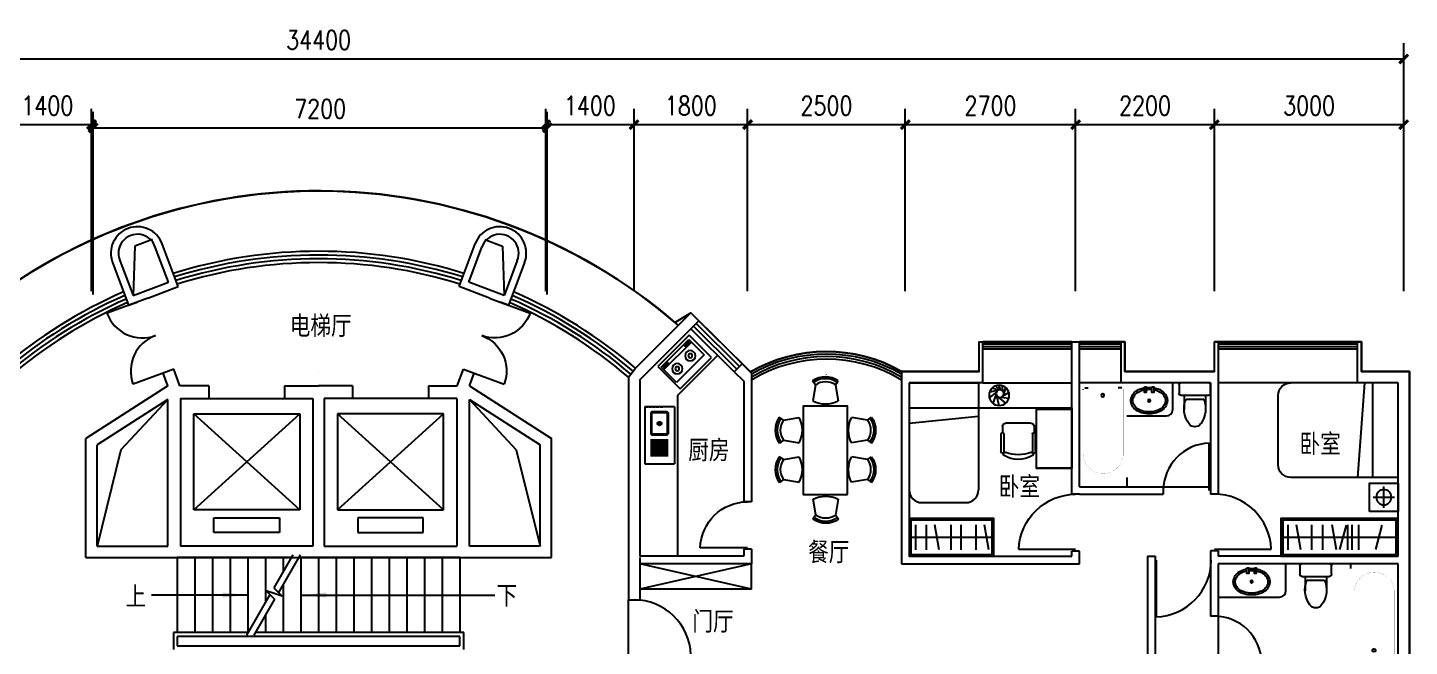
# Model space of a CAD drawing. Header units: millimetres. Extents: x 1064 to 41394, y 719 to 38162.
# Drawn here: x 19189 to 41091, y 28357 to 38162 of the extents above; entities that cross this region are included whole.
import ezdxf
from ezdxf.enums import TextEntityAlignment as Align

# ---------------------------------------------------------------- set-up
doc = ezdxf.new("R2010")
doc.units = ezdxf.units.MM
doc.linetypes.add('HIDDEN', pattern=[0.375, 0.25, -0.125])
for name, color, linetype in [('GROUND', 2, 'Continuous'), ('JJ', 6, 'Continuous'), ('PUB_DIM', 3, 'Continuous'), ('STAIR', 2, 'Continuous'), ('TEXT', 7, 'Continuous'), ('TOILET', 7, 'Continuous'), ('WALL', 4, 'Continuous'), ('WC', 10, 'Continuous'), ('WINDOW', 5, 'Continuous'), ('WINDOW_TEXT', 7, 'Continuous'), ('轮廓线', 240, 'Continuous')]:
    doc.layers.add(name, color=color, linetype=linetype)
doc.styles.add('-黑体', font='simhei.ttf')
doc.styles.add('DIM_FONT', font='SIMPLEX.shx', dxfattribs={"width": 0.8})
doc.styles.add('SIMPLEX', font='SIMPLEX.SHX')
doc.styles.get("Standard").update_dxf_attribs({"font": 'arial.ttf'})
doc.dimstyles.new('DIMN', dxfattribs={"dimtxt": 300, "dimasz": 1, "dimexe": 250, "dimexo": 300, "dimgap": 150, "dimtad": 1, "dimdec": 0, "dimdsep": 46, "dimtxsty": 'DIM_FONT', "dimblk": '_DIMX', "dimblk1": 'ARCHTICK', "dimblk2": 'ARCHTICK', "dimcen": 0.1, "dimclrt": 7, "dimadec": 0, "dimazin": 0, "dimtfac": 1, "dimtdec": 0, "dimtix": 1, "dimtmove": 2, "dimatfit": 3, "dimldrblk": '_DIMX', "dimfxl": 1, "dimtolj": 1, "dimtzin": 0, "dimarcsym": 0})

# ---------------------------------------------------------------- blocks, each defined once
blk = doc.blocks.new('_ARCHTICK')
at = {"color": 0, "linetype": 'ByBlock', "const_width": 0.15}
blk.add_lwpolyline([(-0.5, -0.5), (0.5, 0.5)], dxfattribs=at)
blk = doc.blocks.new('_DIMX')
at = {"const_width": 50}
blk.add_lwpolyline([(-70, -70), (70, 70)], dxfattribs=at)
blk = doc.blocks.new('M_A3PTU')
for p, q in [((-0.5, 0), (-0.499, -0.498)), ((0.5, 0), (0.499, -0.498))]:
    blk.add_line(p, q)
for centre, start, end in [((-0.498, -0.001), 269.885, 0.0763), ((0.498, -0.001), 179.9237, 270.115)]:
    blk.add_arc(centre, 0.498, start, end)
blk = doc.blocks.new('_ARROW')
blk.add_solid([(0, 0), (-1, 0.1), (-1, -0.1)])
blk = doc.blocks.new('_C5HQH')
at = {"layer": 'JJ'}
for p, q in [((0, 1096), (1700, 1096)), ((0, -4), (0, 1096)), ((400, -4), (400, 1096)), ((533, 1096), (644, -4)), ((1900, 196), (1900, 896)), ((0, -4), (1700, -4))]:
    blk.add_line(p, q, dxfattribs=at)
for centre, start, end in [((1700, 896), 0, 90), ((1700, 196), 270, 0)]:
    blk.add_arc(centre, 200, start, end, dxfattribs=at)
at = {"style": 'DIM_FONT', "width": 0.8, "flags": 9}
for tag in ['XSIZE', 'YSIZE']:
    blk.add_attdef(tag, (0, 0), '', height=0.5, dxfattribs=at)
blk = doc.blocks.new('M_A2ZXL')
blk.add_line((-0.472, 0), (-0.472, -1))
blk.add_arc((-0.5, 0), 1, 271.6231, 0)
blk = doc.blocks.new('M_B0OPK')
for p, q in [((-0.5, 0.5), (0.5, 0.5)), ((0.5, 0.167), (-0.5, 0.167)), ((0.5, -0.167), (-0.5, -0.167)), ((-0.5, -0.5), (0.5, -0.5))]:
    blk.add_line(p, q)
blk = doc.blocks.new('_E8EJY')
at = {"layer": 'WC', "linetype": 'Continuous'}
for p, q in [((-900, 471), (0, 471)), ((-900, 0), (-900, 471)), ((0, 471), (0, 0)), ((-900, 0), (0, 0))]:
    blk.add_line(p, q, dxfattribs=at)
at = {"layer": 'WC', "linetype": 'HIDDEN'}
blk.add_line((-900, 471), (-900, 171), dxfattribs=at)
at = {"layer": 'WC'}
for p, q in [((-808, 353), (-809, 351)), ((-809, 120), (-809, 351)), ((-807, 357), (-808, 353)), ((-804, 361), (-807, 357)), ((-801, 363), (-804, 361)), ((-797, 363), (-801, 363)), ((-797, 363), (-484, 363)), ((-472, 351), (-472, 120)), ((-387, 367), (-114, 367)), ((-387, 339), (-114, 339)), ((-387, 317), (-114, 317)), ((-387, 289), (-114, 289)), ((-387, 267), (-114, 267)), ((-387, 239), (-114, 239)), ((-484, 108), (-797, 108)), ((-387, 217), (-114, 217)), ((-387, 189), (-114, 189)), ((-387, 167), (-114, 167)), ((-387, 139), (-114, 139)), ((-387, 117), (-114, 117))]:
    blk.add_line(p, q, dxfattribs=at)
blk.add_lwpolyline([(-803, 376), (-478, 376), (-460, 357), (-460, 114), (-478, 96), (-803, 96), (-820, 114), (-820, 357)], close=True, dxfattribs=at)
for points in [[(-666, 236), (-665, 225), (-659, 216), (-652, 209), (-642, 206), (-632, 206), (-622, 209), (-614, 216), (-609, 225), (-607, 236), (-609, 246), (-614, 255), (-622, 262), (-632, 266), (-642, 266), (-652, 262), (-659, 255), (-665, 246), (-666, 236)], [(-656, 236), (-655, 229), (-651, 223), (-646, 219), (-640, 216), (-633, 216), (-627, 219), (-622, 223), (-619, 229), (-618, 236), (-619, 242), (-622, 248), (-627, 253), (-633, 255), (-640, 255), (-646, 253), (-651, 248), (-655, 242), (-656, 236)], [(-472, 351), (-473, 355), (-475, 359), (-478, 362), (-482, 363), (-484, 363)], [(-809, 120), (-808, 116), (-806, 112), (-803, 109), (-799, 108), (-797, 108)], [(-484, 108), (-480, 109), (-476, 111), (-474, 114), (-472, 118), (-472, 120)]]:
    blk.add_lwpolyline(points, dxfattribs=at)
at = {"style": 'DIM_FONT', "width": 0.8, "flags": 9}
for tag in ['XSIZE', 'YSIZE']:
    blk.add_attdef(tag, (0, 0), '', height=0.5, dxfattribs=at)
blk = doc.blocks.new('_E9EKO')
at = {"layer": 'WC', "linetype": 'Continuous'}
for p, q in [((-700, 0), (-700, 500)), ((-700, 500), (0, 500)), ((0, 500), (0, 0)), ((0, 0), (-700, 0))]:
    blk.add_line(p, q, dxfattribs=at)
at = {"layer": 'WC'}
for p, q in [((-673, 387), (-673, 44)), ((-51, 387), (-673, 387)), ((-51, 44), (-51, 387)), ((-673, 100), (-51, 100)), ((-673, 44), (-51, 44)), ((-641, 78), (-641, 66)), ((-630, 68), (-630, 52)), ((-566, 68), (-630, 68)), ((-630, 52), (-566, 52)), ((-566, 52), (-566, 68)), ((-549, 77), (-549, 66)), ((-168, 78), (-168, 66)), ((-157, 68), (-157, 52)), ((-93, 68), (-157, 68)), ((-157, 52), (-93, 52)), ((-93, 52), (-93, 68)), ((-76, 77), (-76, 66))]:
    blk.add_line(p, q, dxfattribs=at)
for points in [[(-549, 77, 0.259034), (-551, 80, 0.076276), (-563, 85, 0.036515), (-576, 88, 0.026615), (-595, 89, 0.026615), (-614, 88, 0.036515), (-627, 85, 0.076276), (-639, 80, 0.259034), (-641, 77, 0.078462), (-641, 76, 0.056762)], [(-549, 66, 0.259034), (-551, 70, 0.076276), (-563, 75, 0.036515), (-576, 77, 0.026615), (-595, 78, 0.026615), (-614, 77, 0.036515), (-627, 75, 0.076276), (-639, 70, 0.259034), (-641, 66, 0.259034), (-639, 63, 0.056762), (-630, 59, 0.036515)], [(-566, 57, 0.008736), (-563, 58, 0.076276), (-551, 63, 0.259034), (-549, 66, 0.259034)], [(-76, 77, 0.259034), (-78, 80, 0.076276), (-90, 85, 0.036515), (-103, 88, 0.026615), (-122, 89, 0.026615), (-141, 88, 0.036515), (-154, 85, 0.076276), (-166, 80, 0.259034), (-168, 77, 0.078462), (-168, 76, 0.056762)], [(-76, 66, 0.259034), (-78, 70, 0.076276), (-90, 75, 0.036515), (-103, 77, 0.026615), (-122, 78, 0.026615), (-141, 77, 0.036515), (-154, 75, 0.076276), (-166, 70, 0.259034), (-168, 66, 0.259034), (-166, 63, 0.056762), (-157, 59, 0.036515)], [(-93, 57, 0.008736), (-90, 58, 0.076276), (-78, 63, 0.259034), (-76, 66, 0.259034)]]:
    blk.add_lwpolyline(points, format="xyb", dxfattribs=at)
at = {"layer": 'WC', "linetype": 'Continuous'}
for centre, radius in [((-508, 241), 82.5), ((-508, 241), 31.6), ((-216, 241), 82.5), ((-216, 241), 31.6)]:
    blk.add_circle(centre, radius, dxfattribs=at)
at = {"style": 'DIM_FONT', "width": 0.8, "flags": 9}
for tag in ['XSIZE', 'YSIZE']:
    blk.add_attdef(tag, (0, 0), '', height=0.5, dxfattribs=at)
blk = doc.blocks.new('_E6GUL')
at = {"layer": 'WC'}
for points in [[(-0.45, 2.2), (-0.75, 2.2), (-0.75, 1.3), (-0.45, 1.3)], [(0.75, 2.2), (0.45, 2.2), (0.45, 1.3), (0.75, 1.3)]]:
    blk.add_lwpolyline(points, close=True, dxfattribs=at)
for points in [[(-0.75, 2.03, 0.026429), (-1.19, 1.93, 0.082314), (-2.12, 1.48, 0.114383), (-2.69, 0.76, 0.13438), (-2.9, 0, 0.13438), (-2.69, -0.76, 0.114383), (-2.12, -1.48, 0.082314), (-1.19, -1.93, 0.07067), (0, -2.1, 0.07067), (1.19, -1.93, 0.082314), (2.12, -1.48, 0.114383), (2.69, -0.76, 0.13438), (2.9, 0, 0.137198)], [(-0.75, 1.73, 0.023054), (-1.11, 1.64, 0.082314), (-1.95, 1.24, 0.115519), (-2.43, 0.61, 0.13438), (-2.6, 0, 0.13438), (-2.43, -0.61, 0.115519), (-1.95, -1.24, 0.082314), (-1.11, -1.64, 0.07067), (0, -1.8, 0.07067), (1.11, -1.64, 0.082314), (1.95, -1.24, 0.115519), (2.43, -0.61, 0.13438), (2.6, 0, 0.137558)], [(0.45, 2.08, 0.026396), (0, 2.1, 0.026396), (-0.45, 2.08, 0.082314)], [(0.45, 1.77, 0.028399), (0, 1.8, 0.028399), (-0.45, 1.77, 0.082314)], [(2.9, 0, 0.13438), (2.69, 0.76, 0.114383), (2.12, 1.48, 0.082314), (1.19, 1.93, 0.026429), (0.75, 2.03, 0.027051)], [(2.6, 0, 0.13438), (2.43, 0.61, 0.115519), (1.95, 1.24, 0.082314), (1.11, 1.64, 0.023054), (0.75, 1.73, 0.029229)]]:
    blk.add_lwpolyline(points, format="xyb", dxfattribs=at)
for radius in [0.2, 0.1]:
    blk.add_circle((0, 0), radius, dxfattribs=at)
at = {"style": 'DIM_FONT', "width": 0.8, "flags": 9}
for tag in ['YSIZE', 'XSIZE']:
    blk.add_attdef(tag, (0, 0), '', height=0.5, dxfattribs=at)
blk = doc.blocks.new('M_E24TTP')
at = {"layer": 'TOILET', "color": 7}
for p, q in [((-170, 200), (-170, 430)), ((-140, 260), (140, 260)), ((170, 200), (170, 430)), ((-250, 30), (-250, 170)), ((-220, 200), (220, 200)), ((220, 0), (-220, 0)), ((250, 170), (250, 30))]:
    blk.add_line(p, q, dxfattribs=at)
for centre, radius, start, end in [((0, 590), 110, 33.4509, 146.5491), ((227, 413), 398, 143.3619, 202.5495), ((-227, 413), 398, 337.4505, 36.6381), ((-220, 170), 30, 90, 180), ((-220, 30), 30, 180, 270), ((220, 170), 30, 0, 90), ((220, 30), 30, 270, 0)]:
    blk.add_arc(centre, radius, start, end, dxfattribs=at)
at = {"style": 'DIM_FONT', "width": 0.8, "flags": 9}
for tag in ['XSIZE', 'YSIZE']:
    blk.add_attdef(tag, (0, 0), '', height=0.5, dxfattribs=at)
blk = doc.blocks.new('M_E4')
for p, q in [((670, -80), (670, -137)), ((670, -86), (670, -97)), ((670, -663), (670, -614))]:
    blk.add_line(p, q)
at = {"const_width": 1.5}
for points in [[(-750, -750), (-750, 0)], [(-750, 0), (750, 0)], [(750, 0), (750, -750)], [(608, -56), (640, -56)], [(670, -90), (670, -656)], [(670, -663), (670, -655)], [(750, -750), (-750, -750)]]:
    blk.add_lwpolyline(points, dxfattribs=at)
for points in [[(-399, -56, 0.930688), (-388, -693, 0.930688)], [(670, -86, 0.414214), (640, -56, 0.414214)], [(670, -90, 0.041784), (670, -85, 0.412615)], [(640, -693, 0.414214), (670, -663, 0.414214)]]:
    blk.add_lwpolyline(points, format="xyb", dxfattribs=at)
at = {"const_width": 1.5, "flags": 128}
for points in [[(-399, -56), (608, -56)], [(-399, -694), (645, -692)]]:
    blk.add_lwpolyline(points, dxfattribs=at)
for radius in [25, 23]:
    blk.add_circle((550, -381), radius)
blk.add_arc((640, -663), 30, 270, 280.176)
at = {"width": 0.8, "flags": 9}
for tag in ['XSIZE', 'YSIZE']:
    blk.add_attdef(tag, (0, 0), '', height=0.5, dxfattribs=at)
blk = doc.blocks.new('M_C32CXI')
for p, q in [((-188, 275), (87, 275)), ((87, 225), (-188, 225)), ((212, 250), (112, 250)), ((262, 200), (262, -200)), ((-188, -225), (87, -225)), ((87, -275), (-188, -275)), ((212, -250), (112, -250))]:
    blk.add_line(p, q)
for centre, radius, start, end in [((111, 0), 426, 148.1092, 211.8908), ((-227, 210), 28.1, 338.7607, 148.1092), ((-188, 250), 25, 90, 270), ((87, 250), 25, 270, 90), ((212, 200), 50, 0, 90), ((314, 0), 552, 158.7607, 201.2393), ((-227, -210), 28.1, 211.8908, 21.2393), ((212, -200), 50, 270, 0), ((-188, -250), 25, 90, 270), ((87, -250), 25, 270, 90)]:
    blk.add_arc(centre, radius, start, end)
at = {"width": 0.8, "flags": 9}
for tag in ['XSIZE', 'YSIZE']:
    blk.add_attdef(tag, (0, 0), '', height=0.5, dxfattribs=at)
blk = doc.blocks.new('M_C5')
for p, q in [((-54, -14), (-154, 45)), ((-71, 21), (-106, 120)), ((-60, 63), (-50, 152)), ((-28, 86), (7, 160)), ((-9, 88), (59, 149)), ((12, 83), (112, 114)), ((26, 75), (152, 50)), ((42, 53), (156, -35)), ((48, 21), (102, -123)), ((-26, -30), (-153, -47)), ((14, -26), (-99, -126)), ((41, -2), (5, -160))]:
    blk.add_line(p, q)
for centre, radius in [((0, 0), 160), ((-11, 28), 60)]:
    blk.add_circle(centre, radius)
at = {"width": 0.8, "flags": 9}
for tag in ['XSIZE', 'YSIZE']:
    blk.add_attdef(tag, (0, 0), '', height=0.5, dxfattribs=at)
blk = doc.blocks.new('M_C18')
at = {"linetype": 'Continuous'}
for p, q in [((-565, 349), (-565, -348)), ((595, 349), (595, -348))]:
    blk.add_line(p, q, dxfattribs=at)
blk.add_lwpolyline([(-582, -348), (-582, 352), (618, 352), (618, -348)], close=True, dxfattribs=at)
at = {"width": 0.8, "flags": 9}
for tag in ['XSIZE', 'YSIZE']:
    blk.add_attdef(tag, (0, 0), '', height=0.5, dxfattribs=at)
blk = doc.blocks.new('_C2GBH')
at = {"layer": 'JJ'}
for p, q in [((-225, -55), (-225, -395)), ((-395, -225), (-55, -225))]:
    blk.add_line(p, q, dxfattribs=at)
blk.add_lwpolyline([(-450, 0), (-450, -450), (0, -450), (0, 0)], close=True, dxfattribs=at)
blk.add_circle((-225, -225), 120, dxfattribs=at)
at = {"style": 'DIM_FONT', "width": 0.8, "flags": 9}
for tag in ['XSIZE', 'YSIZE']:
    blk.add_attdef(tag, (0, 0), '', height=0.5, dxfattribs=at)
blk = doc.blocks.new('_C18POR')
at = {"layer": 'JJ'}
for p, q in [((0, 0), (0, 1500)), ((0, 1500), (1700, 1500)), ((400, 0), (400, 1500)), ((533, 1500), (644, 0)), ((1900, 200), (1900, 1300)), ((0, 0), (1700, 0))]:
    blk.add_line(p, q, dxfattribs=at)
for centre, start, end in [((1700, 1300), 0, 90), ((1700, 200), 270, 0)]:
    blk.add_arc(centre, 200, start, end, dxfattribs=at)
at = {"style": 'DIM_FONT', "width": 0.8, "flags": 9}
for tag in ['XSIZE', 'YSIZE']:
    blk.add_attdef(tag, (0, 0), '', height=0.5, dxfattribs=at)
blk = doc.blocks.new('_C4CHW')
at = {"layer": 'JJ'}
blk.add_blockref('_C18POR', (0, 0), dxfattribs=at)
at = {"style": 'DIM_FONT', "width": 0.8, "flags": 9}
for tag in ['XSIZE', 'YSIZE']:
    blk.add_attdef(tag, (0, 0), '', height=0.5, dxfattribs=at)
blk = doc.blocks.new('_C4COF')
at = {"layer": 'WALL'}
blk.add_blockref('_C4CHW', (0, 0), dxfattribs=at)
at = {"style": 'DIM_FONT', "width": 0.8, "flags": 9}
for tag in ['XSIZE', 'YSIZE']:
    blk.add_attdef(tag, (0, 0), '', height=0.5, dxfattribs=at)
blk = doc.blocks.new('_C12HYY')
at = {"layer": 'JJ'}
for p, q in [((-121, 174), (-185, 221)), ((-121, 174), (130, 212)), ((-126, -142), (-193, -187)), ((-126, -142), (123, -188))]:
    blk.add_line(p, q, dxfattribs=at)
for centre, radius, start, end in [((102, 12), 356, 143.9219, 214.0241), ((102, 12), 326, 143.9219, 214.0241), ((102, 12), 276, 143.9219, 214.0241), ((-249, 18), 425, 330.9005, 27.0455)]:
    blk.add_arc(centre, radius, start, end, dxfattribs=at)
at = {"style": 'DIM_FONT', "width": 0.8, "flags": 9}
for tag in ['XSIZE', 'YSIZE']:
    blk.add_attdef(tag, (-24, 18), '', height=0.5, rotation=356.9059, dxfattribs=at)
for tag in ['XSIZE', 'YSIZE']:
    blk.add_attdef(tag, (0, 0), '', height=0.5, dxfattribs=at)
blk = doc.blocks.new('_C11DKQ')
at = {"layer": 'JJ'}
for p, q in [((-1166, 312), (-1212, 377)), ((-1166, 312), (-1207, 62)), ((-849, 313), (-804, 379)), ((-849, 313), (-807, 63)), ((-541, 312), (-587, 377)), ((-541, 312), (-582, 62)), ((-224, 313), (-179, 379)), ((-224, 313), (-182, 63)), ((332, -194), (82, -153)), ((332, -194), (397, -148)), ((333, -511), (83, -553)), ((333, -511), (399, -556))]:
    blk.add_line(p, q, dxfattribs=at)
blk.add_lwpolyline([(-1400, -700), (0, -700), (0, 0), (-1400, 0)], close=True, dxfattribs=at)
for centre, radius, start, end in [((-1007, 87), 356, 55.1246, 125.2269), ((-382, 87), 356, 55.1246, 125.2269), ((-1007, 87), 326, 55.1246, 125.2269), ((-1007, 87), 276, 55.1246, 125.2269), ((-382, 87), 326, 55.1246, 125.2269), ((-382, 87), 276, 55.1246, 125.2269), ((-1008, 438), 425, 242.1033, 298.2483), ((-383, 438), 425, 242.1033, 298.2483), ((458, -352), 425, 152.1033, 208.2483), ((107, -353), 276, 325.1246, 35.2269), ((107, -353), 326, 325.1246, 35.2269), ((107, -353), 356, 325.1246, 35.2269)]:
    blk.add_arc(centre, radius, start, end, dxfattribs=at)
at = {"layer": 'JJ', "xscale": -1}
for p, rotation in [((-1604, -344), 178.7972248939161), ((-1021, -894), 268.7972248939161), ((-396, -894), 268.7972248939161)]:
    blk.add_blockref('_C12HYY', p, dxfattribs=dict(at, rotation=rotation))
at = {"style": 'DIM_FONT', "width": 0.8, "flags": 9}
for tag in ['XSIZE', 'YSIZE']:
    blk.add_attdef(tag, (0, 0), '', height=0.5, dxfattribs=at)

msp = doc.modelspace()

# ---------------------------------------------------------------- linework, layer by layer
at = {"layer": 'GROUND'}
for p, q in [((37190.9, 30886.4), (37940.9, 30886.4)), ((28710.9, 28195.2), (28710.9, 29095.2)), ((38060.9, 28835.1), (38060.9, 28085.1))]:
    msp.add_line(p, q, dxfattribs=at)
at = {"layer": 'JJ'}
for p, q in [((29490.9, 32331.2), (30125.4, 32965.7)), ((37341.5, 32107.8), (37341.5, 32535.1)), ((40270.9, 32535.1), (38060.9, 32535.1)), ((29490.9, 32331.2), (29490.9, 29785.1)), ((34260.9, 32135.1), (35740.9, 32135.1)), ((36610.9, 32007.8), (37241.5, 32007.8)), ((36610.9, 31035.1), (36610.9, 30886.4)), ((33269.7, 29885.1), (33269.7, 30285.1)), ((33439, 29885.1), (33439, 30285.1)), ((33639, 29886.7), (33569.5, 30280.6)), ((33829.9, 29885.1), (33829.9, 30285.1)), ((33988.2, 29885.1), (33988.2, 30285.1)), ((34226.2, 29885.1), (34226.2, 30285.1)), ((34426.3, 29886.7), (34356.8, 30280.6)), ((39169, 29885.1), (39169, 30285.1)), ((39369, 29886.7), (39299.5, 30280.6)), ((39545.1, 29885.1), (39545.1, 30285.1)), ((39718.2, 29885.1), (39718.2, 30285.1)), ((39938.3, 29886.7), (39868.8, 30280.6)), ((39988.5, 29891.9), (40092, 30278.3)), ((40114.4, 29885.1), (40114.4, 30285.1)), ((40182.7, 29885.1), (40182.7, 30285.1)), ((40287.4, 29885.1), (40287.4, 30285.1)), ((40557.8, 29891.9), (40661.3, 30278.3)), ((34476, 30081.4), (33190.9, 30081.4)), ((39082.9, 30085.1), (40880.9, 30085.1)), ((30660.9, 29665.1), (28890.9, 29265.1)), ((30660.9, 29265.1), (28890.9, 29665.1)), ((30660.9, 29265.1), (30660.9, 29665.1)), ((39134.1, 29237.8), (39134.1, 29665.1)), ((40160.9, 29592.5), (40160.9, 29665.1)), ((30660.9, 29265.1), (28890.9, 29265.1)), ((38060.9, 29137.8), (39034.1, 29137.8))]:
    msp.add_line(p, q, dxfattribs=at)
for points in [[(34506, 29785.1), (34506, 30385.1), (33160.9, 30385.1), (33160.9, 29785.1)], [(34476, 29815.1), (34476, 30355.1), (33190.9, 30355.1), (33190.9, 29815.1)], [(40910.9, 29785.1), (40910.9, 30385.1), (39052.9, 30385.1), (39052.9, 29785.1)], [(40880.9, 29815.1), (40880.9, 30355.1), (39082.9, 30355.1), (39082.9, 29815.1)]]:
    msp.add_lwpolyline(points, close=True, dxfattribs=at)
for centre in [(37241.5, 32107.8), (39034.1, 29237.8)]:
    msp.add_arc(centre, 100, 270, 0, dxfattribs=at)
at = {"layer": 'PUB_DIM'}
for points in [[(22680.9, 29170.1), (21150.8, 29170.1)], [(23520.9, 29170.1), (26594.3, 29170.1)]]:
    msp.add_lwpolyline(points, dxfattribs=at)
at = {"layer": 'STAIR'}
for p, q in [((23500.9, 30522.6), (21820.9, 32041.2)), ((21820.9, 30522.6), (23500.9, 32041.2)), ((21820.9, 32041.2), (23500.9, 32041.2)), ((21820.9, 30522.6), (21820.9, 32041.2)), ((23500.9, 32041.2), (23500.9, 30522.6)), ((24100.9, 30522.6), (25780.9, 32041.2)), ((25780.9, 30522.6), (24100.9, 32041.2)), ((25780.9, 32041.2), (24100.9, 32041.2)), ((24100.9, 32041.2), (24100.9, 30522.6)), ((25780.9, 30522.6), (25780.9, 32041.2)), ((23500.9, 30522.6), (21820.9, 30522.6)), ((24100.9, 30522.6), (25780.9, 30522.6)), ((22140.9, 30396.1), (23180.9, 30396.1)), ((22140.9, 30159.9), (22140.9, 30396.1)), ((23180.9, 30396.1), (23180.9, 30159.9)), ((24420.9, 30396.1), (24420.9, 30159.9)), ((25460.9, 30396.1), (24420.9, 30396.1)), ((25460.9, 30159.9), (25460.9, 30396.1)), ((23180.9, 30159.9), (22140.9, 30159.9)), ((24420.9, 30159.9), (25460.9, 30159.9)), ((23393.7, 29808.4), (23091.6, 29285.1)), ((23509.2, 29808.4), (23164.3, 29211)), ((21560.9, 29765.1), (21560.9, 28575.1)), ((23368.7, 29765.1), (21560.9, 29765.1)), ((21840.9, 29765.1), (21840.9, 28575.1)), ((22120.9, 29765.1), (22120.9, 28575.1)), ((22400.9, 29765.1), (22400.9, 28575.1)), ((22680.9, 29765.1), (22680.9, 28575.1)), ((22960.9, 29765.1), (22960.9, 29058.8)), ((23240.9, 29765.1), (23240.9, 29543.7)), ((26040.9, 29765.1), (23484.2, 29765.1)), ((23520.9, 29765.1), (23520.9, 28575.1)), ((23800.9, 29765.1), (23800.9, 28575.1)), ((24080.9, 29765.1), (24080.9, 28575.1)), ((24360.9, 29765.1), (24360.9, 28575.1)), ((24640.9, 29765.1), (24640.9, 28575.1)), ((24920.9, 29765.1), (24920.9, 28575.1)), ((25200.9, 29765.1), (25200.9, 28575.1)), ((25480.9, 29765.1), (25480.9, 28575.1)), ((25760.9, 29765.1), (25760.9, 28575.1)), ((26040.9, 29765.1), (26040.9, 28575.1)), ((23030.4, 29179.2), (22656.7, 28531.8)), ((23222.4, 29151.8), (22972.3, 29238.5)), ((22972.3, 29238.5), (23103.2, 29105.2)), ((23091.6, 29285.1), (23222.4, 29151.8)), ((23240.9, 29343.7), (23240.9, 28575.1)), ((23103.2, 29105.2), (22772.1, 28531.8)), ((22960.9, 28858.8), (22960.9, 28575.1)), ((22681.7, 28575.1), (21500.9, 28575.1)), ((21500.9, 28575.1), (21500.9, 28305.1)), ((26040.9, 28515.1), (21560.9, 28515.1)), ((21560.9, 28515.1), (21560.9, 28365.1)), ((26100.9, 28575.1), (22797.1, 28575.1)), ((26040.9, 28365.1), (26040.9, 28515.1)), ((26100.9, 28305.1), (26100.9, 28575.1)), ((21560.9, 28365.1), (26040.9, 28365.1))]:
    msp.add_line(p, q, dxfattribs=at)
at = {"layer": 'WALL'}
for p, q in [((20886, 34699.2), (20859, 33917.6)), ((21166.8, 34804.7), (20886, 34699.2)), ((21420.7, 34128.5), (21212.7, 34682.6)), ((21575.2, 34058.4), (21321.3, 34734.6)), ((26026.6, 34058.4), (26280.5, 34734.6)), ((26181.1, 34128.5), (26389.1, 34682.6)), ((26434.9, 34804.7), (26715.8, 34699.2)), ((26715.8, 34699.2), (26742.8, 33917.6)), ((20534.9, 34439.4), (20788.8, 33763.1)), ((20651, 34471.7), (20859, 33917.6)), ((26950.8, 34471.7), (26742.8, 33917.6)), ((27066.9, 34439.4), (26813, 33763.1)), ((20859, 33917.6), (21420.7, 34128.5)), ((21092.3, 33877), (21575.2, 34058.4)), ((26509.5, 33877), (26026.6, 34058.4)), ((26742.8, 33917.6), (26181.1, 34128.5)), ((20788.8, 33763.1), (20923.8, 33813.8)), ((21092.8, 33875.7), (20923.8, 33813.7)), ((21092.8, 33875.7), (21092.3, 33877)), ((26509, 33875.7), (26509.5, 33877)), ((26509, 33875.7), (26678, 33813.7)), ((26813, 33763.1), (26678, 33813.8)), ((28822.9, 32766.2), (29700.6, 33644)), ((29700.6, 33644), (29827.9, 33517.9)), ((29701.2, 33390), (29827.9, 33517.9)), ((28890.9, 32579.7), (29701.2, 33390)), ((34270.9, 33185.1), (34330.9, 33185.1)), ((34270.9, 32715.1), (34270.9, 33185.1)), ((34330.9, 32535.1), (34330.9, 33185.1)), ((35740.9, 33185.1), (35860.9, 33185.1)), ((35740.9, 30766.4), (35740.9, 33185.1)), ((35860.9, 30886.4), (35860.9, 33185.1)), ((36580.9, 33185.1), (36520.9, 33185.1)), ((36520.9, 32535.1), (36520.9, 33185.1)), ((36580.9, 32715.1), (36580.9, 33185.1)), ((38060.9, 33185.1), (38000.9, 33185.1)), ((38000.9, 32715.1), (38000.9, 33185.1)), ((38060.9, 33185.1), (38060.9, 30769.3)), ((40330.9, 33185.1), (40270.9, 33185.1)), ((40270.9, 32535.1), (40270.9, 33185.1)), ((40330.9, 32715.1), (40330.9, 33185.1)), ((21505.8, 32749), (21336.8, 32687.1)), ((21410.9, 32485.1), (21336.8, 32687.1)), ((21602.6, 32485.1), (21505.8, 32749)), ((25999.2, 32485.1), (26095.9, 32749)), ((26095.9, 32749), (26264.9, 32687.1)), ((26190.9, 32485.1), (26264.9, 32687.1)), ((28710.9, 32625.1), (28824.5, 32767.8)), ((30390.2, 32707.2), (30516.9, 32835)), ((30390.2, 32707.2), (30540.9, 32557.9)), ((30516.9, 32835), (30659.6, 32693.6)), ((30660.9, 32692.4), (30660.9, 30648.4)), ((34270.9, 32715.1), (33040.9, 32715.1)), ((33040.9, 32715.1), (33040.9, 29665.1)), ((38000.9, 32715.1), (36580.9, 32715.1)), ((38060.9, 32715.1), (38060.9, 32715.1)), ((41090.9, 32715.1), (40330.9, 32715.1)), ((41090.9, 27965.1), (41090.9, 32715.1)), ((21410.9, 32485.1), (20110.9, 31648.7)), ((22060.9, 32485.1), (21602.6, 32485.1)), ((22060.9, 32485.1), (22060.9, 32285.1)), ((22060.9, 32485.1), (22060.9, 32285.1)), ((23260.9, 32485.1), (23260.9, 32285.1)), ((23260.9, 32485.1), (23800.9, 32485.1)), ((23260.9, 32485.1), (23260.9, 32285.1)), ((24340.9, 32485.1), (23800.9, 32485.1)), ((24340.9, 32485.1), (24340.9, 32285.1)), ((24340.9, 32485.1), (24340.9, 32285.1)), ((25540.9, 32485.1), (25999.2, 32485.1)), ((25540.9, 32485.1), (25540.9, 32285.1)), ((25540.9, 32485.1), (25540.9, 32285.1)), ((26190.9, 32485.1), (27490.9, 31648.7)), ((28710.8, 32625.2), (28710.9, 29095.2)), ((28890.9, 32579.7), (28890.9, 29785.1)), ((30540.9, 32557.9), (30540.9, 30648.4)), ((34330.9, 32535.1), (33160.9, 32535.1)), ((33160.9, 32535.1), (33160.9, 29785.1)), ((37940.9, 32535.1), (36520.9, 32535.1)), ((37940.9, 32535.1), (37940.9, 30886.4)), ((40910.9, 32535.1), (40270.9, 32535.1)), ((40910.9, 29785.1), (40910.9, 32535.1)), ((21410.9, 32271.1), (20290.9, 31550.5)), ((21410.9, 32271.1), (20667.8, 31473.1)), ((21410.9, 29945.1), (21410.9, 32271.1)), ((21610.9, 32285.1), (23260.9, 32285.1)), ((21610.9, 32285.1), (21610.9, 29945.1)), ((23260.9, 32285.1), (23710.9, 32285.1)), ((23710.9, 32285.1), (23710.9, 29945.1)), ((23890.9, 32285.1), (23890.9, 29945.1)), ((24340.9, 32285.1), (23890.9, 32285.1)), ((25990.9, 32285.1), (24340.9, 32285.1)), ((25990.9, 32285.1), (25990.9, 29945.1)), ((26190.9, 32271.1), (27310.9, 31550.5)), ((26190.9, 32271.1), (26934, 31473.1)), ((26190.9, 29945.1), (26190.9, 32271.1)), ((20110.9, 29765.1), (20110.9, 31648.7)), ((20290.9, 29945.1), (20290.9, 31550.5)), ((27310.9, 29945.1), (27310.9, 31550.5)), ((27490.9, 29765.1), (27490.9, 31648.7)), ((20667.8, 31473.1), (20290.9, 29945.1)), ((26934, 31473.1), (27310.9, 29945.1)), ((35860.9, 30886.4), (37190.9, 30886.4)), ((37190.9, 30886.4), (37190.9, 30766.4)), ((37940.9, 30886.4), (37940.9, 30766.4)), ((35860.9, 30766.4), (35740.9, 30766.4)), ((35860.9, 30766.4), (37190.9, 30766.4)), ((38060.9, 30769.3), (37940.9, 30769.3)), ((30660.9, 30648.4), (30540.9, 30648.4)), ((20290.9, 29945.1), (21410.9, 29945.1)), ((23710.9, 29945.1), (21610.9, 29945.1)), ((23890.9, 29945.1), (25990.9, 29945.1)), ((27310.9, 29945.1), (26190.9, 29945.1)), ((30660.9, 29898.4), (30540.9, 29898.4)), ((30540.9, 29898.4), (30540.9, 29785.1)), ((30660.9, 29898.4), (30660.9, 29665.1)), ((35860.9, 29866.4), (35740.9, 29866.4)), ((35740.9, 29785.1), (35740.9, 29866.4)), ((35860.9, 29665.1), (35860.9, 29866.4)), ((37940.9, 29869.3), (37940.9, 29785.1)), ((38060.9, 29869.3), (37940.9, 29869.3)), ((38060.9, 29869.3), (38060.9, 29785.1)), ((20110.9, 29765.1), (27490.9, 29765.1)), ((30540.9, 29785.1), (28890.9, 29785.1)), ((28890.9, 29765.1), (28890.9, 29095.2)), ((30660.9, 29665.1), (28890.9, 29665.1)), ((33040.9, 29665.1), (35860.9, 29665.1)), ((33160.9, 29785.1), (35740.9, 29785.1)), ((36940.9, 29785.1), (36940.9, 24385.1)), ((36940.9, 29785.1), (37060.9, 29785.1)), ((37060.9, 29785.1), (37060.9, 29665.1)), ((37060.9, 29665.1), (37060.9, 24235.1)), ((37940.9, 29785.1), (37940.9, 29665.1)), ((37940.9, 29665.1), (37940.9, 28835.1)), ((40910.9, 29785.1), (38060.9, 29785.1)), ((38060.9, 29665.1), (38060.9, 28835.1)), ((40910.9, 29665.1), (38060.9, 29665.1)), ((40910.9, 27965.1), (40910.9, 29665.1)), ((28710.9, 29095.2), (28890.9, 29095.2)), ((38060.9, 28835.1), (37940.9, 28835.1))]:
    msp.add_line(p, q, dxfattribs=at)
for centre, radius, start, end in [((20928.1, 34587), 420, 20.57748, 200.57748), ((20928.1, 34587), 300, 18.55712, 202.59785), ((26673.7, 34587), 420, 339.42252, 159.42252), ((26673.7, 34587), 300, 337.40215, 161.44288)]:
    msp.add_arc(centre, radius, start, end, dxfattribs=at)
at = {"layer": 'WINDOW'}
for p, q in [((35740.9, 33185.1), (34330.9, 33185.1)), ((35740.9, 33145.1), (34330.9, 33145.1)), ((35740.9, 33105.1), (34330.9, 33105.1)), ((36520.9, 33185.1), (35860.9, 33185.1)), ((36520.9, 33145.1), (35860.9, 33145.1)), ((36520.9, 33105.1), (35860.9, 33105.1)), ((40270.9, 33185.1), (38030.9, 33185.1)), ((40270.9, 33145.1), (38060.9, 33145.1)), ((40270.9, 33105.1), (38060.9, 33105.1)), ((35740.9, 33065.1), (34330.9, 33065.1)), ((36520.9, 33065.1), (35860.9, 33065.1)), ((40270.9, 33065.1), (38060.9, 33065.1)), ((34330.9, 32535.1), (35740.9, 32535.1)), ((36520.9, 32535.1), (35860.9, 32535.1))]:
    msp.add_line(p, q, dxfattribs=at)
for centre, radius, start, end in [((23800.9, 26883.3), 8692.4, 49.01611, 130.53479), ((23800.9, 26883.3), 7734.9, 72.66992, 107.33008), ((23800.9, 26883.3), 7674.9, 72.69534, 107.30466), ((23800.9, 26883.3), 7614.9, 72.72115, 107.27885), ((23800.9, 26883.3), 7554.9, 72.74738, 107.25262), ((23800.9, 26883.3), 7734.9, 113.55541, 130.53479), ((23800.9, 26883.3), 7734.9, 49.51223, 66.44459), ((23800.9, 26883.3), 7674.9, 113.57871, 130.53479), ((23800.9, 26883.3), 7614.9, 113.60238, 130.53479), ((23800.9, 26883.3), 7554.9, 113.62642, 130.53479), ((23800.9, 26883.3), 7554.9, 49.46521, 66.37358), ((23800.9, 26883.3), 7614.9, 49.48113, 66.39762), ((23800.9, 26883.3), 7674.9, 49.4968, 66.42129), ((31850.9, 30615.2), 2413.6, 60.45911, 119.93854), ((31850.9, 30615.2), 2373.6, 59.91012, 120.08817), ((31850.9, 30615.2), 2333.6, 59.339, 120.65925), ((31850.9, 30615.2), 2293.6, 58.74731, 121.25089)]:
    msp.add_arc(centre, radius, start, end, dxfattribs=at)
at = {"layer": '轮廓线'}
msp.add_lwpolyline([(18151.6, 33489.6, -0.178734), (23800.9, 35575.7, -0.178734), (29450.2, 33489.6), (29700.6, 33644), (30646.3, 32706.8, -0.2655162), (33040.9, 32715.1), (34270.9, 32715.1), (34270.9, 33185.1), (36580.9, 33185.1), (36580.9, 32715.1), (38000.9, 32715.1), (38000.9, 33185.1), (40330.9, 33185.1), (40330.9, 32715.1), (41090.9, 32715.1), (41090.9, 27965.1)], format="xyb", dxfattribs=at)

# ---------------------------------------------------------------- block references
at = {"layer": 'JJ', "xscale": -1}
for name, p, rotation in [('_E9EKO', (29675.1, 33286.3), 224.9999999998635), ('M_E4', (36610.9, 31785.1), 270), ('M_E24TTP', (37690.9, 32535.1), 180), ('_C4COF', (40910.9, 31033), 359.9999999998635), ('_E8EJY', (29440.9, 31250.8), 90.00000000013654), ('M_C32CXI', (34892.2, 31632), 270), ('_C2GBH', (40910.9, 30494.7), 180.0000000001364), ('M_E24TTP', (39607.1, 29665.1), 180)]:
    msp.add_blockref(name, p, dxfattribs=dict(at, rotation=rotation))
at = {"layer": 'JJ'}
for name, p, rotation in [('_C11DKQ', (31482.3, 32165.5), 89.99999999986356), ('_C5HQH', (33165, 32535.1), 269.9999999998636), ('M_E4', (40910.9, 28842.5), 270)]:
    msp.add_blockref(name, p, dxfattribs=dict(at, rotation=rotation))
at = {"layer": 'JJ', "xscale": -1}
msp.add_blockref('M_C5', (34589.3, 32334.4), dxfattribs=at)
at = {"layer": 'JJ', "xscale": 0.8, "yscale": 0.8, "zscale": 0.8, "rotation": 90}
msp.add_blockref('M_C18', (35462.3, 31640.3), dxfattribs=at)
at = {"layer": 'PUB_DIM', "xscale": 400, "yscale": 400, "zscale": 400}
msp.add_blockref('_ARROW', (22680.9, 29170.1), dxfattribs=at)
at = {"layer": 'PUB_DIM', "xscale": 400, "yscale": 400, "zscale": 400, "rotation": 180}
msp.add_blockref('_ARROW', (23520.9, 29170.1), dxfattribs=at)
at = {"layer": 'WC', "xscale": -100, "yscale": 100, "zscale": 100}
for p in [(36965.6, 32250.8), (38589.9, 29380.8)]:
    msp.add_blockref('_E6GUL', p, dxfattribs=at)
at = {"layer": 'WINDOW'}
for name, p, xscale, yscale, zscale, rotation in [('M_A3PTU', (21214.8, 33281.4), 1200, 1200, 1200, 290.134779104), ('M_A3PTU', (26387, 33281.4), -1200, 1200, 1200, 69.86522089599995), ('M_B0OPK', (30109.1, 33112.5), -970.0911966820253, 179.9999993592456, 970.0911966820253, 315.259744847), ('M_A2ZXL', (37565.9, 30826.4), 750, 750, 750, 180), ('M_A2ZXL', (35800.9, 30316.4), 900, -900, 900, 90), ('M_A2ZXL', (38000.9, 30319.3), 900, 900, 900, 90), ('M_A2ZXL', (30600.9, 30273.4), -750, 750, 750, 270), ('M_A2ZXL', (28800.9, 28645.2), 900, 900, 900, 90), ('M_A2ZXL', (38000.9, 28460.1), 750, 750, 750, 90)]:
    msp.add_blockref(name, p, dxfattribs=dict(at, xscale=xscale, yscale=yscale, zscale=zscale, rotation=rotation))
at = {"layer": 'WINDOW', "xscale": 900, "yscale": 900, "zscale": 900}
msp.add_blockref('M_A2ZXL', (37500.9, 29725.1), dxfattribs=at)

# ---------------------------------------------------------------- texts
at = {"layer": 'TEXT', "style": '-黑体', "width": 0.8}
for s, p in [('电梯厅', (23342.9, 33291.7)), ('上', (20739.6, 29001.6)), ('下', (26621, 29017))]:
    msp.add_text(s, height=300, dxfattribs=at).set_placement(p)
for s, p in [('卧室', (39349.8, 31420.1)), ('厨房', (29659.6, 31321.7)), ('卧室', (34580.9, 30743.9)), ('餐厅', (31560.1, 29706.2)), ('门厅', (29725.2, 28606.4))]:
    msp.add_text(s, height=300, rotation=360, dxfattribs=at).set_placement(p)
at = {"layer": 'WINDOW_TEXT', "style": 'SIMPLEX', "flags": 9}
for rotation, p in [(180.00395, (23805.5, 32696.1)), (180.02621, (31849.6, 32662.4))]:
    msp.add_attdef('A', text='', height=1, rotation=rotation, dxfattribs=at).set_placement(p, align=Align.MIDDLE)

# ---------------------------------------------------------------- dimensions: what is measured, and where the dimension line sits
at = {"layer": 'PUB_DIM'}
for base, p1, p2 in [((41000.9, 37665.1), (6600.9, 33684.1), (41000.9, 33684.1)), ((20200.9, 36625.1), (18800.9, 33684.1), (20200.9, 33684.1)), ((27425.8, 36575.3), (20225.8, 33634.4), (27425.8, 33634.4)), ((28800.9, 36625.1), (27400.9, 33684.1), (28800.9, 33684.1)), ((30600.9, 36625.1), (28800.9, 33684.1), (30600.9, 33684.1)), ((33100.9, 36625.1), (30600.9, 33684.1), (33100.9, 33684.1)), ((35800.9, 36625.1), (33100.9, 33684.1), (35800.9, 33684.1)), ((38000.9, 36625.1), (35800.9, 33684.1), (38000.9, 33684.1)), ((41000.9, 36625.1), (38000.9, 33684.1), (41000.9, 33684.1))]:
    msp.add_linear_dim(base=base, p1=p1, p2=p2, dimstyle='DIMN', dxfattribs=at).render()

doc.saveas('drawing.dxf')
